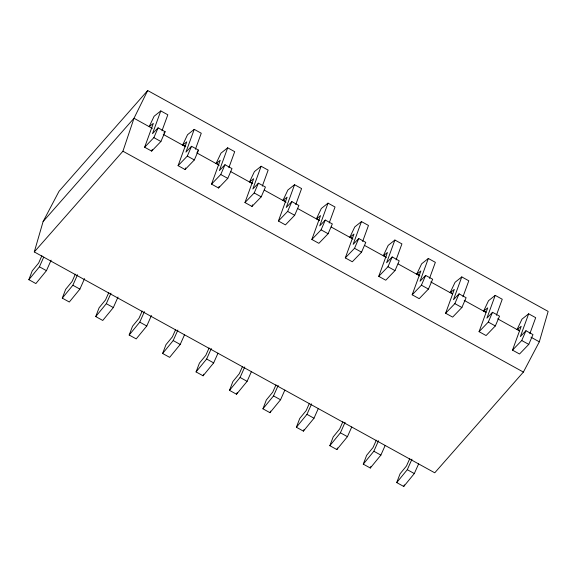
<?xml version="1.0" encoding="UTF-8"?>
<svg xmlns="http://www.w3.org/2000/svg" width="577" height="577" viewBox="0 0 577 577"><rect width="100%" height="100%" fill="white"/><g stroke="black" fill="none" stroke-linecap="round" stroke-linejoin="round"><path stroke-width="0.87" d="M34.288 251.94L43.109 221.539L59.042 191.268L147.69 90.539L548.15 311.407L539.322 341.808L523.389 372.078L434.748 472.808L34.288 251.94L122.93 151.21L134.001 118.256L147.69 90.539M160.795 110.914L152.501 133.662L158.098 127.842L165.123 131.715L160.896 141.502L151.664 151.109L144.639 147.236L153.338 123.384L149.205 126.68L149.342 126.32L154.095 116.265L160.795 110.914L167.82 114.787L161.986 130.791M151.664 151.109L152.263 149.465M194.24 129.356L185.945 152.104L191.542 146.284L198.567 150.157L194.341 159.944L185.102 169.551L178.084 165.678L186.775 141.827L182.642 145.13L182.786 144.762L187.539 134.708L194.24 129.356L201.258 133.237L195.423 149.241M185.102 169.551L185.707 167.907M227.677 147.806L219.39 170.554L224.987 164.726L232.004 168.599L227.778 178.387L218.546 188.001L211.528 184.128L220.219 160.269L216.087 163.572L216.231 163.204L220.984 153.157L227.677 147.806L234.702 151.679L228.867 167.683M218.546 188.001L219.145 186.357M261.121 166.248L252.834 188.996L258.424 183.176L265.449 187.049L261.222 196.836L251.99 206.443L244.965 202.57L253.664 178.719L249.531 182.015L249.675 181.654L254.421 171.6L261.121 166.248L268.146 170.121L262.311 186.133M251.99 206.443L252.589 204.799M294.566 184.698L286.271 207.439L291.868 201.618L298.893 205.491L294.667 215.279L285.435 224.886L278.41 221.013L287.108 197.161L282.975 200.464L283.112 200.096L287.865 190.042L294.566 184.698L301.591 188.571L295.756 204.575M328.01 203.14L319.716 225.888L325.313 220.061L332.338 223.934L328.111 233.721L318.879 243.335L311.854 239.462L320.545 215.603L316.412 218.907L316.557 218.539L321.31 208.492L328.01 203.14L335.028 207.013L329.193 223.018M361.447 221.582L353.16 244.331L358.757 238.51L365.775 242.383L361.548 252.171L352.316 261.778L345.298 257.905L353.989 234.053L349.857 237.349L350.001 236.988L354.754 226.934L361.447 221.582L368.472 225.456L362.637 241.467M394.892 240.032L386.604 262.773L392.194 256.953L399.219 260.826L394.993 270.613L385.761 280.22L378.736 276.347L387.434 252.495L383.301 255.799L383.445 255.431L388.191 245.376L394.892 240.032L401.917 243.905L396.082 259.91M428.336 258.474L420.042 281.223L425.638 275.395L432.663 279.268L428.437 289.055L419.205 298.67L412.18 294.797L420.878 270.938L416.745 274.241L416.882 273.873L421.636 263.826L428.336 258.474L435.361 262.347L429.526 278.352M461.78 276.917L453.486 299.665L459.083 293.844L466.108 297.718L461.881 307.505L452.649 317.112L445.624 313.239L454.315 289.387L450.183 292.683L450.327 292.323L455.08 282.268L461.78 276.917L468.798 280.79L462.963 296.802M495.217 295.366L486.93 318.107L492.527 312.287L499.545 316.16L495.326 325.947L486.086 335.554L479.069 331.681L487.76 307.829L483.627 311.133L483.771 310.765L488.524 300.711L495.217 295.366L502.242 299.239L496.408 315.244M528.662 313.809L520.375 336.557L525.964 330.729L532.989 334.602L528.763 344.39L519.531 354.004L512.506 350.131L521.204 326.272L517.071 329.575L517.216 329.207L521.961 319.16L528.662 313.809L535.687 317.682L529.852 333.686M51.122 260.169L46.449 270.671L35.875 283.567L28.85 279.694L32.211 270.887L38.623 263.069L41.89 255.719M84.559 278.612L79.893 289.113L69.312 302.016L62.294 298.136L65.655 289.329L72.067 281.511L75.335 274.162M118.004 297.061L113.337 307.555L102.756 320.459L95.739 316.585L99.1 307.779L105.504 299.961L108.779 292.611M151.448 315.504L146.774 326.005L136.201 338.901L129.176 335.028L132.544 326.221L138.949 318.403L142.216 311.053M184.532 334.754L180.219 344.447L169.645 357.351L162.62 353.477L165.981 344.664L172.393 336.853L175.66 329.496M217.976 353.203L213.663 362.89L203.09 375.793L196.065 371.92L199.426 363.113L205.838 355.295L209.105 347.945M203.09 375.793L203.695 374.192M251.413 371.646L247.107 381.339L236.527 394.235L229.509 390.362L232.87 381.556L239.275 373.737L242.549 366.388M236.527 394.235L237.14 392.634M284.858 390.088L280.545 399.782L269.971 412.685L262.946 408.812L266.314 399.998L272.719 392.187L275.994 384.83M269.971 412.685L270.584 411.084M318.302 408.538L313.989 418.224L303.415 431.127L296.39 427.254L299.752 418.448L306.163 410.629L309.431 403.28M303.415 431.127L304.029 429.526M351.746 426.98L347.433 436.674L336.86 449.57L329.835 445.696L333.196 436.89L339.608 429.072L342.875 421.722M336.86 449.57L337.466 447.968M385.184 445.43L380.878 455.116L370.297 468.019L363.279 464.146L366.64 455.332L373.045 447.521L376.319 440.172M370.297 468.019L370.91 466.418M418.628 463.872L414.315 473.558L403.741 486.461L396.716 482.588L400.085 473.782L406.489 465.964L409.764 458.614M403.741 486.461L404.354 484.86M144.639 147.236L153.871 137.629L158.098 127.842M178.084 165.678L187.316 156.071L191.542 146.284M211.528 184.128L220.76 174.514L224.987 164.726M244.965 202.57L254.205 192.963L258.424 183.176M278.41 221.013L287.642 211.406L291.868 201.618M311.854 239.462L321.086 229.848L325.313 220.061M345.298 257.905L354.53 248.298L358.757 238.51M378.736 276.347L387.975 266.74L392.194 256.953M412.18 294.797L421.412 285.182L425.638 275.395M445.624 313.239L454.856 303.632L459.083 293.844M479.069 331.681L488.301 322.074L492.527 312.287M512.506 350.131L521.745 340.517L525.964 330.729M28.85 279.694L39.424 266.798L43.737 257.104M62.294 298.136L72.868 285.24L77.542 274.739M95.739 316.585L106.312 303.682L110.979 293.188M129.176 335.028L139.757 322.132L144.423 311.63M162.62 353.477L173.194 340.574L177.867 330.073M196.065 371.92L206.638 359.017L211.312 348.522M229.509 390.362L240.082 377.466L244.749 366.965M262.946 408.812L273.527 395.909L278.193 385.407M296.39 427.254L306.964 414.351L311.638 403.857M329.835 445.696L340.408 432.8L345.082 422.299M363.279 464.146L373.853 451.243L378.519 440.741M396.716 482.588L407.297 469.685L411.964 459.191M43.109 221.539L134.001 118.256L152.321 128.404M163.875 133.006L165.123 131.715M197.32 151.448L198.567 150.157M182.786 144.762L185.13 146.053M216.231 163.204L218.568 164.495M249.675 181.654L252.012 182.945M283.112 200.096L285.456 201.387M316.557 218.539L318.901 219.83M350.001 236.988L352.338 238.279M383.445 255.431L385.782 256.722M416.882 273.873L419.227 275.164M450.327 292.323L451.892 293.181M483.771 310.765L485.329 311.623M517.216 329.207L518.773 330.073M163.233 134.383L185.765 146.846M196.678 152.826L219.21 165.296M230.894 171.701L252.654 183.738M264.338 190.143L286.091 202.181M297.782 208.593L319.535 220.63M331.22 227.035L352.98 239.073M364.664 245.477L386.424 257.515M398.108 263.927L419.861 275.965M430.774 281.944L452.527 293.974M464.218 300.386L485.971 312.424M497.655 318.829L519.408 330.866M530.955 337.192L539.322 341.808M153.871 137.629L160.896 141.502M187.316 156.071L194.341 159.944M220.76 174.514L227.778 178.387M254.205 192.963L261.222 196.836M287.642 211.406L294.667 215.279M321.086 229.848L328.111 233.721M354.53 248.298L361.548 252.171M387.975 266.74L394.993 270.613M421.412 285.182L428.437 289.055M454.856 303.632L461.881 307.505M488.301 322.074L495.326 325.947M521.745 340.517L528.763 344.39M122.93 151.21L523.389 372.078M39.424 266.798L46.449 270.671M72.868 285.24L79.893 289.113M106.312 303.682L113.337 307.555M139.757 322.132L146.774 326.005M173.194 340.574L180.219 344.447M206.638 359.017L213.663 362.89M240.082 377.466L247.107 381.339M273.527 395.909L280.545 399.782M306.964 414.351L313.989 418.224M340.408 432.8L347.433 436.674M373.853 451.243L380.878 455.116M407.297 469.685L414.315 473.558"/></g></svg>
